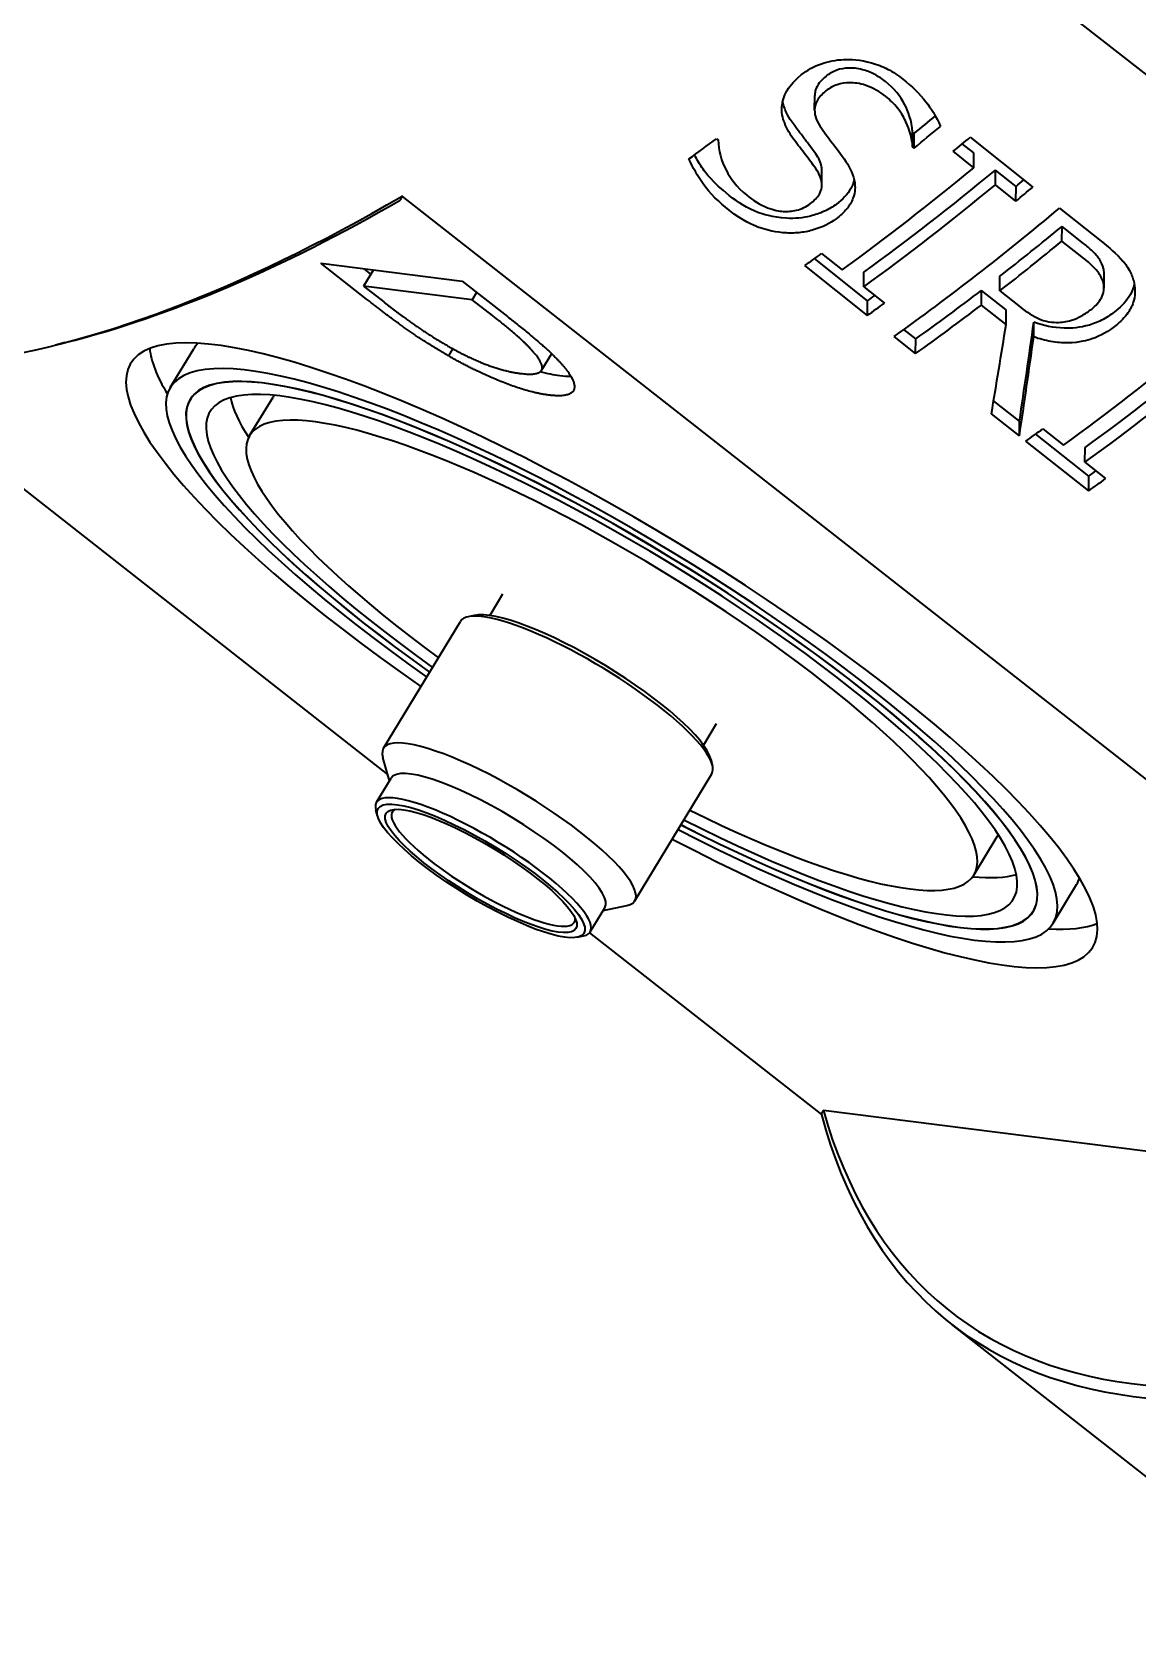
# Model space of a CAD drawing. Header units: millimetres. Extents: x -605 to 8012, y -2292 to 5879.
# Drawn here: x 2046.99 to 2070.89, y 1710.54 to 1745.12 of the extents above; entities that cross this region are included whole.
import ezdxf

# ---------------------------------------------------------------- set-up
doc = ezdxf.new("R2010")
doc.units = ezdxf.units.MM
doc.header["$LTSCALE"] = 5
doc.layers.add('Arestas Visíveis', color=7, linetype='Continuous', lineweight=35)

msp = doc.modelspace()

# ---------------------------------------------------------------- linework, layer by layer
at = {"layer": 'Arestas Visíveis'}
for p, q in [((2064.81134, 1749.09439), (2093.24541, 1726.81357)), ((2063.90035, 1743.42933), (2063.90194, 1743.746)), ((2061.78162, 1742.81635), (2061.81564, 1742.78939)), ((2066.0167, 1742.64186), (2066.01829, 1742.9589)), ((2066.0523, 1742.93192), (2066.01829, 1742.9589)), ((2066.05072, 1742.61488), (2066.0523, 1742.93192)), ((2067.25972, 1742.84731), (2068.61482, 1741.77238)), ((2066.05072, 1742.61488), (2066.0167, 1742.64186)), ((2067.33991, 1742.19031), (2066.89482, 1742.54333)), ((2067.3415, 1742.50769), (2067.09112, 1742.70628)), ((2067.33991, 1742.19031), (2067.3415, 1742.50769)), ((2064.05714, 1741.81524), (2064.05872, 1742.13161)), ((2067.80484, 1741.82154), (2067.80643, 1742.13892)), ((2068.25152, 1741.78588), (2067.80643, 1742.13892)), ((2068.24993, 1741.46851), (2067.80484, 1741.82154)), ((2068.24993, 1741.46851), (2068.25152, 1741.78588)), ((2083.42226, 1719.29683), (2054.98819, 1741.57765)), ((2069.19032, 1741.31587), (2070.09183, 1740.60075)), ((2069.24402, 1740.60504), (2069.24561, 1740.92236)), ((2069.70771, 1740.55585), (2069.24561, 1740.92236)), ((2064.05174, 1740.33641), (2064.49683, 1739.98365)), ((2069.70612, 1740.23853), (2069.24402, 1740.60504)), ((2054.22199, 1739.35024), (2053.23391, 1740.12449)), ((2053.23391, 1740.12449), (2056.28435, 1739.73995)), ((2054.36693, 1739.98167), (2054.15551, 1739.63314)), ((2054.31289, 1739.89259), (2054.16706, 1740.00686)), ((2065.04216, 1739.00008), (2063.68705, 1740.07399)), ((2065.04375, 1739.31684), (2063.89775, 1740.22503)), ((2056.5039, 1739.3371), (2054.15551, 1739.63314)), ((2054.15551, 1739.63314), (2054.59041, 1739.29236)), ((2056.28435, 1739.73995), (2057.26199, 1738.97388)), ((2064.96176, 1739.61516), (2064.96335, 1739.93172)), ((2067.90048, 1739.52943), (2067.90207, 1739.84588)), ((2070.15235, 1739.59038), (2070.15394, 1739.90752)), ((2056.5988, 1739.49355), (2056.5039, 1739.3371)), ((2056.9388, 1738.99632), (2056.5039, 1739.3371)), ((2064.96176, 1739.61516), (2065.40685, 1739.2624)), ((2065.04216, 1739.00008), (2065.04375, 1739.31684)), ((2067.50386, 1739.22409), (2067.50544, 1739.54047)), ((2068.03841, 1739.11793), (2067.50544, 1739.54047)), ((2067.90048, 1739.52943), (2068.30872, 1739.20575)), ((2068.03683, 1738.80156), (2067.50386, 1739.22409)), ((2068.03683, 1738.80156), (2068.03841, 1739.11793)), ((2066.08418, 1738.49231), (2065.82841, 1738.695)), ((2068.63493, 1738.53484), (2068.63652, 1738.85123)), ((2047.712, 1738.41223), (2047.49976, 1738.35861)), ((2049.98032, 1737.4438), (2050.48487, 1738.27559)), ((2056.07982, 1738.28087), (2055.9871, 1738.12802)), ((2066.08259, 1738.17555), (2065.61766, 1738.54401)), ((2066.08259, 1738.17555), (2066.08418, 1738.49231)), ((2058.21671, 1738.17216), (2057.99897, 1737.81321)), ((2043.48511, 1737.85177), (2054.6744, 1729.08389)), ((2050.45126, 1737.24647), (2050.41209, 1737.18189)), ((2051.69458, 1736.40394), (2052.19914, 1737.23573)), ((2068.32505, 1736.39844), (2067.7212, 1736.87698)), ((2068.32663, 1736.71521), (2067.768, 1737.15792)), ((2068.32505, 1736.39844), (2068.32663, 1736.71521)), ((2068.83148, 1736.54817), (2069.27657, 1736.19541)), ((2069.82191, 1735.21221), (2068.46679, 1736.28611)), ((2069.82349, 1735.52898), (2068.67764, 1736.43705)), ((2069.7415, 1735.82692), (2069.74309, 1736.14349)), ((2069.7415, 1735.82692), (2070.18659, 1735.47416)), ((2069.82191, 1735.21221), (2069.82349, 1735.52898)), ((2057.15886, 1732.97558), (2056.88139, 1732.51815)), ((2054.58567, 1729.64941), (2056.24818, 1732.39014)), ((2056.5474, 1732.52041), (2056.41676, 1732.49232)), ((2061.77584, 1730.17496), (2061.49837, 1729.71753)), ((2054.71303, 1728.94349), (2054.57295, 1729.4527)), ((2061.65469, 1729.42238), (2061.69013, 1729.29353)), ((2054.43426, 1728.48393), (2054.75213, 1729.00796)), ((2060.0149, 1726.35608), (2061.67741, 1729.09682)), ((2054.45889, 1728.1878), (2054.42344, 1728.31665)), ((2067.34102, 1726.91295), (2067.84557, 1727.74473)), ((2069.05529, 1725.87309), (2069.55984, 1726.70487)), ((2059.05124, 1725.68331), (2059.36911, 1726.20734)), ((2059.33001, 1726.14287), (2059.84632, 1726.25391)), ((2068.66269, 1726.19958), (2068.62351, 1726.135)), ((2058.77724, 1725.56833), (2058.90789, 1725.59642)), ((2059.03785, 1725.66471), (2064.04741, 1721.73924)), ((2083.09961, 1719.43006), (2064.08854, 1721.82661)), ((2075.37109, 1710.54191), (2066.85494, 1717.21512))]:
    msp.add_line(p, q, dxfattribs=at)
for centre, major_axis, ratio, start_param, end_param in [((2051.49238, 1773.71863), (-21.58765, -27.54947), 0.44775909, 6.27747853, 9.43048474), ((2051.35159, 1773.82895), (-21.58765, -27.54947), 0.44775909, 0, 1.48497674), ((2064.54428, 1763.49122), (-21.43271, -27.03552), 0.45034956, 1.11539707, 1.13398144), ((2062.2885, 1765.25884), (21.74333, 27.42734), 0.45034956, 4.15164423, 4.1755017), ((2064.54428, 1763.49122), (-21.74333, -27.42734), 0.45034956, 1.11445784, 1.13721423), ((2065.02053, 1763.11803), (21.74333, 27.42734), 0.45034956, 4.2707944, 4.28543609), ((2065.46826, 1762.76719), (21.74333, 27.42734), 0.45034956, 4.15691644, 4.27068828), ((2065.93596, 1762.4007), (-21.43271, -27.03552), 0.45034956, 1.01471258, 1.13013568), ((2065.93596, 1762.4007), (-21.74333, -27.42734), 0.45034956, 1.01521323, 1.12898479), ((2066.38369, 1762.04986), (-21.74333, -27.42734), 0.45034956, 1.12887868, 1.14351996), ((2066.38369, 1762.04986), (-21.43271, -27.03552), 0.45034956, 1.13002802, 1.13691335), ((2060.00853, 1767.04541), (-21.58765, -27.54947), 0.44775909, 0, 0.84834583), ((2060.14929, 1766.93511), (21.46429, 27.39204), 0.44775909, 3.66607234, 3.98123342), ((2066.96261, 1761.59622), (21.74333, 27.42734), 0.45034956, 4.14196367, 4.28497524), ((2067.4303, 1761.22974), (-21.43271, -27.03552), 0.45034956, 1.07332033, 1.12789137), ((2065.02053, 1763.11803), (21.74333, 27.42734), 0.45034956, 4.14242305, 4.15702228), ((2067.4303, 1761.22974), (-21.74333, -27.42734), 0.45034956, 1.07298346, 1.12677275), ((2066.38369, 1762.04986), (-21.43271, -27.03552), 0.45034956, 0.99979381, 1.00608145), ((2067.4303, 1761.22974), (-21.43271, -27.03552), 0.45034956, 0.99954265, 1.05722848), ((2059.5178, 1731.65844), (-10.39248, 6.30399), 0.23142415, 1.83507119, 7.58970677), ((2066.38369, 1762.04986), (-21.74333, -27.42734), 0.45034956, 1.00050796, 1.01510739), ((2067.4303, 1761.22974), (-21.74333, -27.42734), 0.45034956, 1.00026039, 1.05712155), ((2068.10768, 1760.69895), (4.72457, 40.72186), 0.0706102, 4.0957347, 4.1528591), ((2068.684, 1760.24735), (-4.1965, -40.50845), 0.06214234, 0.95739114, 1.02078038), ((2059.5178, 1731.65844), (9.53749, -5.78536), 0.23142415, 5.00100497, 10.7069583), ((2060.02236, 1732.49023), (-10.39248, 6.30399), 0.23142415, 0.17379694, 0.41262993), ((2060.02236, 1732.49023), (-9.53749, 5.78536), 0.23142415, 6.22302971, 6.28318531), ((2068.684, 1760.24735), (-4.25732, -41.09553), 0.06214234, 0.95811664, 1.0205997), ((2070.27641, 1758.99955), (21.74333, 27.42734), 0.45034956, 4.15577981, 4.26954881), ((2070.7441, 1758.63306), (-21.43271, -27.03552), 0.45034956, 1.01355946, 1.1289796), ((2059.5178, 1731.65844), (-9.10999, 5.52604), 0.23142415, 1.87337442, 7.55140354), ((2059.5178, 1731.65844), (-9.10571, 5.52345), 0.23142415, 1.87352098, 7.55125698), ((2070.7441, 1758.63306), (-21.74333, -27.42734), 0.45034956, 1.01407659, 1.12784533), ((2059.5178, 1731.65844), (-8.67821, 5.26413), 0.23142415, 1.88894416, 7.5358338), ((2060.02236, 1732.49023), (-8.67821, 5.26413), 0.23142415, 0.20859143, 0.44809088), ((2060.02236, 1732.49023), (-7.82322, 4.7455), 0.23142415, 6.26201676, 6.28318531), ((2059.5178, 1731.65844), (7.82322, -4.7455), 0.23142415, 5.0667536, 10.64120967), ((2069.82867, 1759.35039), (21.74333, 27.42734), 0.45034956, 4.14128572, 4.15588565), ((2071.19183, 1758.28222), (-21.43271, -27.03552), 0.45034956, 0.99863994, 1.00492174), ((2071.19183, 1758.28222), (-21.74333, -27.42734), 0.45034956, 0.99937061, 1.01397075), ((2058.96279, 1730.74348), (-2.71461, 1.64666), 0.23142415, 3.14159265, 6.28318531), ((2059.01325, 1730.82666), (2.62911, -1.5948), 0.23142415, 0.24018461, 2.90140805), ((2057.30029, 1728.00275), (2.71461, -1.64666), 0.23142415, 6.0430007, 9.66496257), ((2057.06062, 1727.60765), (2.30849, -1.40031), 0.23142415, 0, 3.14159265), ((2056.74275, 1727.08362), (2.30849, -1.40031), 0.23142415, 6.0430007, 9.66496257), ((2056.74275, 1727.08362), (1.96649, -1.19286), 0.23142415, 2.98933802, 6.43543994), ((2060.02236, 1732.49023), (7.82322, -4.7455), 0.23142415, 0, 0.02116854), ((2060.02236, 1732.49023), (8.67821, -5.26413), 0.23142415, 5.83509442, 6.07459388), ((2060.02236, 1732.49023), (9.53749, -5.78536), 0.23142415, 0, 0.06015559), ((2060.02236, 1732.49023), (10.39248, -6.30399), 0.23142415, 5.87055538, 6.10938837), ((2088.4426, 1744.76459), (-21.58765, -27.54947), 0.44775909, 5.95843825, 7.13153114), ((2088.30183, 1744.87489), (-21.46429, -27.39204), 0.44775909, 5.96714332, 7.12282607)]:
    msp.add_ellipse(centre, major_axis=major_axis, ratio=ratio, start_param=start_param, end_param=end_param, dxfattribs=at)
for major_axis in [(2.22299, -1.34845), (2.05199, -1.24472)]:
    msp.add_ellipse((2056.6923, 1727.00044), major_axis=major_axis, ratio=0.23142415, dxfattribs=at)
for points, knots in [([(2063.61082, 1744.19251), (2063.7375, 1744.29462), (2063.88174, 1744.3779), (2064.20004, 1744.4899), (2064.36109, 1744.51817), (2064.67613, 1744.53133), (2064.887, 1744.52461), (2065.25121, 1744.42214), (2065.36798, 1744.37504), (2065.59767, 1744.25572), (2065.70798, 1744.18235), (2065.80957, 1744.10177)], [0, 0, 0, 0, 0.053265643, 0.053265643, 0.103022081, 0.103022081, 0.147928108, 0.147928108, 0.171121835, 0.171121835, 0.196370397, 0.196370397, 0.196370397, 0.196370397]), ([(2063.19193, 1743.4996), (2063.19935, 1743.6202), (2063.23701, 1743.73598), (2063.33819, 1743.91383), (2063.41881, 1744.03774), (2063.61082, 1744.19251)], [0, 0, 0, 0, 0.0459505257, 0.0459505257, 0.0732964873, 0.0732964873, 0.0732964873, 0.0732964873]), ([(2064.14641, 1744.16468), (2064.0919, 1744.12062), (2064.04211, 1744.0723), (2063.96591, 1743.97247), (2063.93808, 1743.92241), (2063.91352, 1743.84573), (2063.9023, 1743.80346), (2063.90195, 1743.746)], [-0.208525366, -0.208525366, -0.208525366, -0.208525366, -0.140737705, -0.140737705, -0.079951413, -0.079951413, -0.052919316, -0.052919316, -0.052919316, -0.052919316]), ([(2065.43111, 1744.05113), (2065.35666, 1744.11018), (2065.27542, 1744.16462), (2065.10859, 1744.2506), (2065.0245, 1744.2839), (2064.82205, 1744.33596), (2064.71686, 1744.34449), (2064.54373, 1744.33873), (2064.46042, 1744.32423), (2064.29215, 1744.26518), (2064.21458, 1744.2198), (2064.14641, 1744.16468)], [-0.124657776, -0.124657776, -0.124657776, -0.124657776, -0.101435959, -0.101435959, -0.080665654, -0.080665654, -0.05448451, -0.05448451, -0.028668909, -0.028668909, 0, 0, 0, 0]), ([(2064.14482, 1743.84777), (2064.0669, 1743.78483), (2063.99878, 1743.71335), (2063.91213, 1743.5563), (2063.90186, 1743.49033), (2063.89876, 1743.37332), (2063.91127, 1743.30865), (2063.96013, 1743.17471), (2063.99927, 1743.10641), (2064.04531, 1743.0423)], [0, 0, 0, 0, 0.032766405, 0.032766405, 0.064060423, 0.064060423, 0.104375676, 0.104375676, 0.150033395, 0.150033395, 0.150033395, 0.150033395]), ([(2065.42952, 1743.73372), (2065.30725, 1743.8307), (2065.16651, 1743.91535), (2064.87317, 1744.01214), (2064.75332, 1744.02552), (2064.56254, 1744.0243), (2064.47391, 1744.01104), (2064.34417, 1743.96754), (2064.30183, 1743.94879), (2064.21968, 1743.90341), (2064.18079, 1743.87683), (2064.14482, 1743.84777)], [0, 0, 0, 0, 0.052426171, 0.052426171, 0.096416934, 0.096416934, 0.13652045, 0.13652045, 0.157644269, 0.157644269, 0.179833568, 0.179833568, 0.179833568, 0.179833568]), ([(2066.01829, 1742.9589), (2066.00812, 1743.2015), (2065.911, 1743.42507), (2065.75451, 1743.73705), (2065.61403, 1743.90604), (2065.43111, 1744.05113)], [-0.126711157, -0.126711157, -0.126711157, -0.126711157, -0.078435632, -0.078435632, 0, 0, 0, 0]), ([(2065.80957, 1744.10177), (2065.99628, 1743.95365), (2066.16489, 1743.79068), (2066.40851, 1743.48025), (2066.52899, 1743.30102), (2066.61831, 1743.08233)], [0, 0, 0, 0, 0.080058955, 0.080058955, 0.138557219, 0.138557219, 0.138557219, 0.138557219]), ([(2063.45468, 1742.79568), (2063.37361, 1742.90717), (2063.30292, 1743.02561), (2063.22963, 1743.20617), (2063.18428, 1743.33002), (2063.19193, 1743.4996)], [0, 0, 0, 0, 0.0493528578, 0.0493528578, 0.0726647428, 0.0726647428, 0.0726647428, 0.0726647428]), ([(2063.45626, 1743.1121), (2063.33078, 1743.28469), (2063.27805, 1743.40722), (2063.23442, 1743.51472), (2063.21911, 1743.5653), (2063.20878, 1743.61649)], [-0.0690127297, -0.0690127297, -0.0690127297, -0.0690127297, -0.045857088, -0.045857088, -0.0257394411, -0.0257394411, -0.0257394411, -0.0257394411]), ([(2066.0167, 1742.64186), (2066.00903, 1742.8248), (2065.95215, 1743.00741), (2065.84118, 1743.24703), (2065.78695, 1743.35428), (2065.61534, 1743.56964), (2065.52809, 1743.65553), (2065.42952, 1743.73372)], [0, 0, 0, 0, 0.06851178, 0.06851178, 0.096357001, 0.096357001, 0.117946684, 0.117946684, 0.117946684, 0.117946684]), ([(2063.92633, 1742.48618), (2063.88971, 1742.53816), (2063.85219, 1742.59031), (2063.76172, 1742.71263), (2063.71547, 1742.77184), (2063.62667, 1742.88519), (2063.53462, 1743.00713), (2063.45626, 1743.1121)], [-0.0539114385, -0.0539114385, -0.0539114385, -0.0539114385, -0.050911742, -0.050911742, -0.0467721414, -0.0467721414, 0, 0, 0, 0]), ([(2061.81564, 1742.78939), (2061.82204, 1742.55988), (2061.88125, 1742.33933), (2062.07711, 1741.96894), (2062.21177, 1741.76834), (2062.43262, 1741.5933)], [0, 0, 0, 0, 0.089734638, 0.089734638, 0.156268331, 0.156268331, 0.156268331, 0.156268331]), ([(2063.92475, 1742.16979), (2063.85553, 1742.26802), (2063.78168, 1742.36889), (2063.62091, 1742.57411), (2063.5375, 1742.68474), (2063.45468, 1742.79568)], [0, 0, 0, 0, 0.0432120697, 0.0432120697, 0.0926143478, 0.0926143478, 0.0926143478, 0.0926143478]), ([(2064.04531, 1743.0423), (2064.12881, 1742.92603), (2064.22662, 1742.79664), (2064.35104, 1742.63482), (2064.47411, 1742.47513), (2064.57436, 1742.32594)], [0, 0, 0, 0, 0.0511416468, 0.0511416468, 0.0728007381, 0.0728007381, 0.0728007381, 0.0728007381]), ([(2062.05723, 1741.58783), (2061.68611, 1741.88193), (2061.5446, 1742.08132), (2061.4228, 1742.25802), (2061.35924, 1742.36023), (2061.30206, 1742.46441)], [-0.1108772668, -0.1108772668, -0.1108772668, -0.1108772668, -0.0769899106, -0.0769899106, -0.0325584921, -0.0325584921, -0.0325584921, -0.0325584921]), ([(2064.05871, 1742.13161), (2064.05884, 1742.15566), (2064.05673, 1742.18057), (2064.03502, 1742.30388), (2063.98595, 1742.39958), (2063.92633, 1742.48618)], [-0.0479786565, -0.0479786565, -0.0479786565, -0.0479786565, -0.0378912677, -0.0378912677, 0, 0, 0, 0]), ([(2062.05564, 1741.27104), (2061.84333, 1741.4393), (2061.63239, 1741.63494), (2061.37084, 1742.01434), (2061.26735, 1742.19473), (2061.18534, 1742.37998)], [0, 0, 0, 0, 0.091035119, 0.091035119, 0.1676874, 0.1676874, 0.1676874, 0.1676874]), ([(2063.80853, 1741.41435), (2063.88791, 1741.47363), (2063.95739, 1741.54227), (2064.04527, 1741.69501), (2064.05566, 1741.75961), (2064.05866, 1741.86475), (2064.04679, 1741.92302), (2064.00233, 1742.04526), (2063.96627, 1742.10949), (2063.92475, 1742.16979)], [0, 0, 0, 0, 0.033337565, 0.033337565, 0.064877467, 0.064877467, 0.104463936, 0.104463936, 0.150673765, 0.150673765, 0.150673765, 0.150673765]), ([(2064.57436, 1742.32594), (2064.66843, 1742.1837), (2064.74277, 1742.02777), (2064.77781, 1741.78478), (2064.78055, 1741.66748), (2064.69847, 1741.44835), (2064.65258, 1741.37117), (2064.53061, 1741.2208), (2064.45369, 1741.15014), (2064.36857, 1741.08637)], [0, 0, 0, 0, 0.061475794, 0.061475794, 0.093648071, 0.093648071, 0.113044401, 0.113044401, 0.134039391, 0.134039391, 0.134039391, 0.134039391]), ([(2064.75552, 1741.9256), (2064.73891, 1741.85839), (2064.71287, 1741.79736), (2064.61005, 1741.61293), (2064.50024, 1741.50019), (2064.37015, 1741.40274)], [-0.0774909775, -0.0774909775, -0.0774909775, -0.0774909775, -0.0546258055, -0.0546258055, 0, 0, 0, 0]), ([(2063.29425, 1741.09658), (2062.98725, 1741.11528), (2062.77325, 1741.18892), (2062.45424, 1741.30576), (2062.24575, 1741.43844), (2062.05723, 1741.58783)], [-0.117262162, -0.117262162, -0.117262162, -0.117262162, -0.080830912, -0.080830912, 0, 0, 0, 0]), ([(2062.43262, 1741.5933), (2062.56307, 1741.48992), (2062.71571, 1741.39022), (2063.01886, 1741.27108), (2063.13162, 1741.25286), (2063.32038, 1741.24094), (2063.41713, 1741.24814), (2063.56526, 1741.28541), (2063.6168, 1741.30421), (2063.71719, 1741.35228), (2063.76475, 1741.38167), (2063.80853, 1741.41435)], [0, 0, 0, 0, 0.05593081, 0.05593081, 0.101287449, 0.101287449, 0.151017208, 0.151017208, 0.180030396, 0.180030396, 0.210831029, 0.210831029, 0.210831029, 0.210831029]), ([(2064.37015, 1741.40274), (2064.2923, 1741.34443), (2064.20692, 1741.29392), (2064.00573, 1741.20122), (2063.90029, 1741.16788), (2063.64496, 1741.10371), (2063.47204, 1741.08642), (2063.29425, 1741.09658)], [-0.104877302, -0.104877302, -0.104877302, -0.104877302, -0.081132939, -0.081132939, -0.053425717, -0.053425717, 0, 0, 0, 0]), ([(2063.29267, 1740.77997), (2063.07721, 1740.79305), (2062.87127, 1740.83597), (2062.57247, 1740.945), (2062.35653, 1741.0326), (2062.05564, 1741.27104)], [0, 0, 0, 0, 0.0647594758, 0.0647594758, 0.0984366885, 0.0984366885, 0.0984366885, 0.0984366885]), ([(2064.36857, 1741.08637), (2064.23057, 1740.98298), (2064.071, 1740.90567), (2063.79551, 1740.82266), (2063.69669, 1740.80149), (2063.49437, 1740.77731), (2063.39388, 1740.77421), (2063.29267, 1740.77997)], [0, 0, 0, 0, 0.057948858, 0.057948858, 0.089392655, 0.089392655, 0.119980329, 0.119980329, 0.119980329, 0.119980329]), ([(2070.14173, 1740.01503), (2070.12572, 1740.08048), (2070.09733, 1740.14255), (2070.03082, 1740.24534), (2069.98564, 1740.30505), (2069.84178, 1740.44545), (2069.77479, 1740.50264), (2069.70771, 1740.55585)], [-0.122477696, -0.122477696, -0.122477696, -0.122477696, -0.068945371, -0.068945371, -0.028764332, -0.028764332, 0, 0, 0, 0]), ([(2070.09183, 1740.60075), (2070.25238, 1740.4734), (2070.42856, 1740.322), (2070.58718, 1740.14533), (2070.64846, 1740.07553), (2070.7442, 1739.89537), (2070.77347, 1739.81749), (2070.79376, 1739.73737)], [0, 0, 0, 0, 0.0688385183, 0.0688385183, 0.0820251987, 0.0820251987, 0.0913585154, 0.0913585154, 0.0913585154, 0.0913585154]), ([(2070.14014, 1739.69783), (2070.11888, 1739.78471), (2070.07585, 1739.86532), (2069.92562, 1740.05892), (2069.7844, 1740.17643), (2069.70612, 1740.23853)], [0, 0, 0, 0, 0.0332068011, 0.0332068011, 0.0863801932, 0.0863801932, 0.0863801932, 0.0863801932]), ([(2069.88637, 1739.13712), (2069.97483, 1739.20815), (2070.04992, 1739.28952), (2070.11919, 1739.42153), (2070.14029, 1739.4727), (2070.15583, 1739.59037), (2070.15234, 1739.64445), (2070.14014, 1739.69783)], [0, 0, 0, 0, 0.0371860169, 0.0371860169, 0.0529822929, 0.0529822929, 0.0665605496, 0.0665605496, 0.0665605496, 0.0665605496]), ([(2070.79376, 1739.73737), (2070.82781, 1739.60292), (2070.83014, 1739.46735), (2070.76828, 1739.21246), (2070.71979, 1739.12342), (2070.59976, 1738.95314), (2070.50861, 1738.8632), (2070.40879, 1738.78293)], [0, 0, 0, 0, 0.051183844, 0.051183844, 0.095894737, 0.095894737, 0.158205823, 0.158205823, 0.158205823, 0.158205823]), ([(2070.80626, 1739.68161), (2070.79249, 1739.61135), (2070.76791, 1739.53364), (2070.65093, 1739.32049), (2070.53768, 1739.20223), (2070.41038, 1739.09977)], [-0.0857151987, -0.0857151987, -0.0857151987, -0.0857151987, -0.0535204286, -0.0535204286, 0, 0, 0, 0]), ([(2068.30872, 1739.20575), (2068.42885, 1739.1105), (2068.56246, 1739.01973), (2068.73578, 1738.93249), (2068.80809, 1738.89702), (2068.98008, 1738.85672), (2069.05235, 1738.84876), (2069.12621, 1738.84901)], [0, 0, 0, 0, 0.0515089135, 0.0515089135, 0.0620392468, 0.0620392468, 0.0693627602, 0.0693627602, 0.0693627602, 0.0693627602]), ([(2070.41038, 1739.09977), (2070.32465, 1739.03077), (2070.23175, 1738.96767), (2070.03826, 1738.86389), (2069.93976, 1738.8224), (2069.63577, 1738.73124), (2069.44667, 1738.71887), (2069.06067, 1738.72983), (2068.84302, 1738.77637), (2068.63652, 1738.85123)], [-0.167645295, -0.167645295, -0.167645295, -0.167645295, -0.140771808, -0.140771808, -0.115926273, -0.115926273, -0.068438656, -0.068438656, 0, 0, 0, 0]), ([(2069.12621, 1738.84901), (2069.23756, 1738.84688), (2069.34538, 1738.86214), (2069.51783, 1738.9157), (2069.59076, 1738.94612), (2069.74676, 1739.03281), (2069.81936, 1739.08332), (2069.88637, 1739.13712)], [0, 0, 0, 0, 0.0334365676, 0.0334365676, 0.0552501228, 0.0552501228, 0.0769061993, 0.0769061993, 0.0769061993, 0.0769061993]), ([(2070.40879, 1738.78293), (2070.25703, 1738.66088), (2070.08416, 1738.55845), (2069.80006, 1738.46201), (2069.62429, 1738.41098), (2069.25205, 1738.40416), (2069.12844, 1738.41411), (2068.87806, 1738.45748), (2068.75413, 1738.49162), (2068.63493, 1738.53484)], [0, 0, 0, 0, 0.063802381, 0.063802381, 0.09217106, 0.09217106, 0.106539271, 0.106539271, 0.121655713, 0.121655713, 0.121655713, 0.121655713])]:
    msp.add_open_spline(points, degree=3, knots=knots, dxfattribs=at)
for points, weights in [([(2054.98819, 1741.57765), (2054.96803, 1741.53348), (2054.94706, 1741.49028)], [1, 1.00001357744, 1]), ([(2064.04741, 1721.73924), (2064.06757, 1721.78341), (2064.08854, 1721.82661)], [1, 1.00001357747, 1])]:
    msp.add_rational_spline(points, weights, degree=2, dxfattribs=at)
for points, degree in [([(2070.15394, 1739.90752), (2070.15412, 1739.94356), (2070.14986, 1739.97943), (2070.14173, 1740.01503)], 3), ([(2055.9871, 1738.12802), (2055.51421, 1738.40267), (2054.74386, 1738.9413), (2054.22199, 1739.35024)], 2), ([(2054.59041, 1739.29236), (2054.96963, 1738.9952), (2055.63021, 1738.53446), (2055.9795, 1738.33716)], 2), ([(2057.89007, 1738.13062), (2057.75685, 1738.2984), (2057.32498, 1738.69371), (2056.9388, 1738.99632)], 2), ([(2057.26199, 1738.97388), (2057.86736, 1738.49951), (2058.42768, 1737.97592), (2058.55751, 1737.79942)], 2), ([(2055.9795, 1738.33716), (2056.42208, 1738.08463), (2057.19591, 1737.79034), (2057.55187, 1737.74547)], 2), ([(2058.14186, 1737.2799), (2057.7241, 1737.33257), (2056.57507, 1737.79082), (2055.9871, 1738.12802)], 2), ([(2057.55187, 1737.74547), (2057.9029, 1737.70122), (2058.07273, 1737.89485), (2057.89007, 1738.13062)], 2), ([(2058.39414, 1737.69579), (2058.26913, 1737.71155), (2058.12905, 1737.73973), (2057.97184, 1737.7829)], 3), ([(2058.55751, 1737.79942), (2058.77624, 1737.49961), (2058.58682, 1737.22381), (2058.14186, 1737.2799)], 2), ([(2058.63612, 1737.67966), (2058.56384, 1737.6788), (2058.4822, 1737.68469), (2058.39414, 1737.69579)], 3)]:
    msp.add_open_spline(points, degree=degree, dxfattribs=at)

doc.saveas('drawing.dxf')
